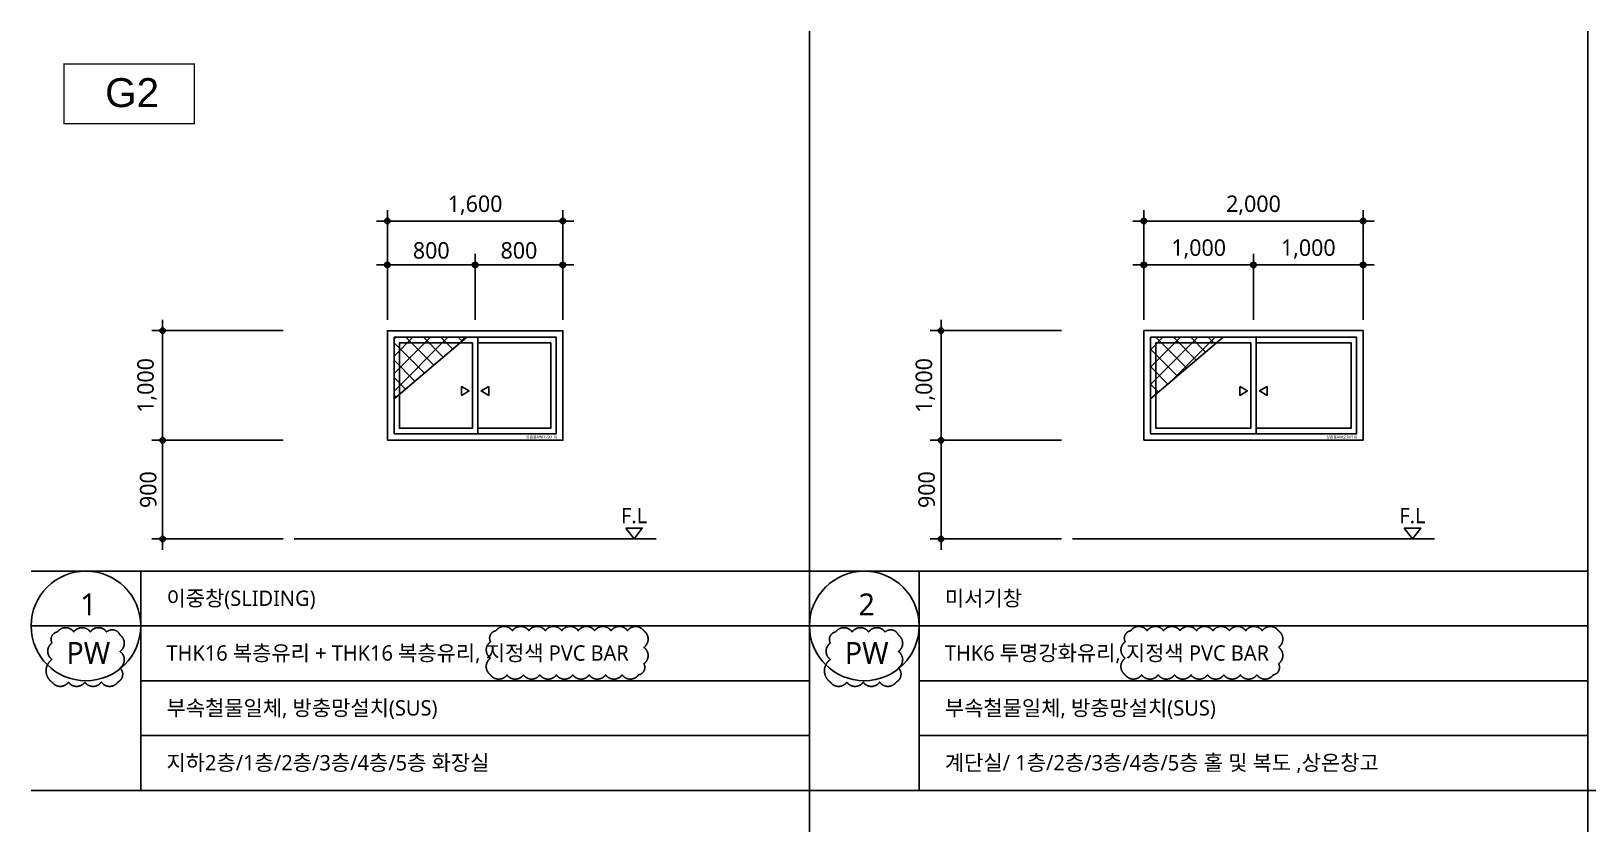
# Model space of a CAD drawing. Header units: millimetres. Extents: x 37653813 to 38677796, y 586285 to 874285.
# Drawn here: x 38516863 to 38531063, y 607304 to 614535 of the extents above; entities that cross this region are included whole.
import ezdxf
from ezdxf.enums import TextEntityAlignment as Align

# ---------------------------------------------------------------- set-up
doc = ezdxf.new("R2010")
doc.units = ezdxf.units.MM
doc.header["$LTSCALE"] = 1000
doc.header["$MEASUREMENT"] = 0
doc.header["$PDSIZE"] = -10
doc.linetypes.add('ACAD_ISO03W100', pattern=[30, 12, -18])
doc.linetypes.add('CEN', pattern=[62, 60, -1, 0, -1])
doc.layers.get('0').update_dxf_attribs({"linetype": 'CONTINUOUS'})
doc.layers.get('Defpoints').update_dxf_attribs({"color": 161, "linetype": 'CONTINUOUS'})
for name, color, linetype in [('___210319_친환경(ds)', 1, 'CONTINUOUS'), ('BOX', 6, 'CONTINUOUS'), ('center(창호)', 1, 'CEN'), ('dim0', 7, 'CONTINUOUS'), ('hatch', 8, 'CONTINUOUS'), ('SYM', 7, 'CONTINUOUS'), ('TEX', 3, 'CONTINUOUS'), ('TEXT', 3, 'CONTINUOUS'), ('txt', 3, 'CONTINUOUS'), ('VE변경사항적용-20220616', 10, 'CONTINUOUS'), ('WAL', 3, 'CONTINUOUS'), ('WID', 4, 'CONTINUOUS'), ('WIN-G', 252, 'CONTINUOUS')]:
    doc.layers.add(name, color=color, linetype=linetype)
doc.styles.add('ARIAL', font='arial.ttf')
doc.styles.add('나눔바른고딕', font='NanumBarunGothic.ttf')
doc.dimstyles.new('A1-100', dxfattribs={"dimtxt": 3, "dimasz": 1, "dimexe": 2, "dimexo": 2, "dimgap": 1, "dimtad": 1, "dimdec": 0, "dimzin": 12, "dimdsep": 46, "dimlunit": 6, "dimtxsty": '나눔바른고딕', "dimblk1": 'DIMDOT', "dimblk2": 'DIMDOT', "dimsah": 1, "dimcen": -1, "dimdle": 2, "dimclrd": 256, "dimclre": 256, "dimclrt": 3, "dimadec": 0, "dimazin": 0, "dimtfac": 1, "dimtdec": 0, "dimtix": 1, "dimtmove": 2, "dimatfit": 3, "dimldrblk": 'DIMDOT', "dimfxl": 1, "dimtvp": 1, "dimtolj": 1, "dimtzin": 12, "dimlwd": -1, "dimlwe": -1, "dimarcsym": 0})

# ---------------------------------------------------------------- blocks, each defined once
blk = doc.blocks.new('A$C1C70472D')
at = {"layer": '___210319_친환경(ds)', "const_width": 13.2}
blk.add_lwpolyline([(42350, 27950), (43538, 27950), (43538, 27407), (42350, 27407)], close=True, dxfattribs=at)
at = {"layer": '___210319_친환경(ds)', "style": 'ARIAL'}
blk.add_text('G2', height=264, dxfattribs=at).set_placement((42971, 27689), align=Align.MIDDLE_CENTER)
blk = doc.blocks.new('DIMDOT')
at = {"linetype": 'Continuous'}
for p, q in [((-2, 0), (2, 0)), ((0, -2), (0, 2))]:
    blk.add_line(p, q, dxfattribs=at)
for radius in [0.5, 0.25]:
    blk.add_circle((0, 0), radius, dxfattribs=at)
blk = doc.blocks.new('*D682')
at = {"layer": 'Defpoints', "color": 0, "transparency": 16777216}
for p in [(38518063, 611803), (38519263, 611803), (38519263, 610803)]:
    blk.add_point(p, dxfattribs=at)
at = {"layer": 'dim0', "transparency": 16777216}
for p, q in [((38519163, 611803), (38517963, 611803)), ((38518063, 610853), (38518063, 611753)), ((38519163, 610803), (38517963, 610803))]:
    blk.add_line(p, q, dxfattribs=at)
at = {"layer": 'dim0', "transparency": 16777216, "xscale": 50, "yscale": 50, "zscale": 50}
for p, rotation in [((38518063, 611803), 90), ((38518063, 610803), 270)]:
    blk.add_blockref('DIMDOT', p, dxfattribs=dict(at, rotation=rotation))
at = {"layer": 'dim0', "color": 3, "transparency": 16777216, "insert": (38517920, 611303), "char_height": 150, "attachment_point": 5, "rotation": 90, "style": '나눔바른고딕'}
blk.add_mtext('\\A1;1,000', dxfattribs=at)
blk = doc.blocks.new('*D683')
at = {"layer": 'Defpoints', "color": 0, "transparency": 16777216}
for p in [(38518063, 610803), (38519263, 610803), (38519263, 609903)]:
    blk.add_point(p, dxfattribs=at)
at = {"layer": 'dim0', "transparency": 16777216}
for p, q in [((38519163, 610803), (38517963, 610803)), ((38518063, 609953), (38518063, 610753)), ((38519163, 609903), (38517963, 609903))]:
    blk.add_line(p, q, dxfattribs=at)
at = {"layer": 'dim0', "transparency": 16777216, "xscale": 50, "yscale": 50, "zscale": 50}
for p, rotation in [((38518063, 610803), 90), ((38518063, 609903), 270)]:
    blk.add_blockref('DIMDOT', p, dxfattribs=dict(at, rotation=rotation))
at = {"layer": 'dim0', "color": 3, "transparency": 16777216, "insert": (38517932, 610353), "char_height": 150, "attachment_point": 5, "rotation": 90, "style": '나눔바른고딕'}
blk.add_mtext('\\A1;900', dxfattribs=at)
blk = doc.blocks.new('*D684')
at = {"layer": 'Defpoints', "color": 0, "transparency": 16777216}
for p in [(38520913, 612403), (38520113, 611803), (38520913, 611803)]:
    blk.add_point(p, dxfattribs=at)
at = {"layer": 'dim0', "transparency": 16777216}
for p, q in [((38520113, 611903), (38520113, 612503)), ((38520913, 611903), (38520913, 612503)), ((38520163, 612403), (38520863, 612403))]:
    blk.add_line(p, q, dxfattribs=at)
at = {"layer": 'dim0', "transparency": 16777216, "xscale": 50, "yscale": 50, "zscale": 50, "rotation": 180}
blk.add_blockref('DIMDOT', (38520113, 612403), dxfattribs=at)
at = {"layer": 'dim0', "transparency": 16777216, "xscale": 50, "yscale": 50, "zscale": 50}
blk.add_blockref('DIMDOT', (38520913, 612403), dxfattribs=at)
at = {"layer": 'dim0', "color": 3, "transparency": 16777216, "insert": (38520513, 612534), "char_height": 150, "attachment_point": 5, "style": '나눔바른고딕'}
blk.add_mtext('\\A1;800', dxfattribs=at)
blk = doc.blocks.new('*D685')
at = {"layer": 'Defpoints', "color": 0, "transparency": 16777216}
for p in [(38521713, 612803), (38520113, 611803), (38521713, 611803)]:
    blk.add_point(p, dxfattribs=at)
at = {"layer": 'dim0', "transparency": 16777216}
for p, q in [((38520113, 611903), (38520113, 612903)), ((38521713, 611903), (38521713, 612903)), ((38520163, 612803), (38521663, 612803))]:
    blk.add_line(p, q, dxfattribs=at)
at = {"layer": 'dim0', "transparency": 16777216, "xscale": 50, "yscale": 50, "zscale": 50, "rotation": 180}
blk.add_blockref('DIMDOT', (38520113, 612803), dxfattribs=at)
at = {"layer": 'dim0', "transparency": 16777216, "xscale": 50, "yscale": 50, "zscale": 50}
blk.add_blockref('DIMDOT', (38521713, 612803), dxfattribs=at)
at = {"layer": 'dim0', "color": 3, "transparency": 16777216, "insert": (38520913, 612947), "char_height": 150, "attachment_point": 5, "style": '나눔바른고딕'}
blk.add_mtext('\\A1;1,600', dxfattribs=at)
blk = doc.blocks.new('*D686')
at = {"layer": 'Defpoints', "color": 0, "transparency": 16777216}
for p in [(38521713, 612403), (38520913, 611803), (38521713, 611803)]:
    blk.add_point(p, dxfattribs=at)
at = {"layer": 'dim0', "transparency": 16777216}
for p, q in [((38520913, 611903), (38520913, 612503)), ((38521713, 611903), (38521713, 612503)), ((38520963, 612403), (38521663, 612403))]:
    blk.add_line(p, q, dxfattribs=at)
at = {"layer": 'dim0', "transparency": 16777216, "xscale": 50, "yscale": 50, "zscale": 50, "rotation": 180}
blk.add_blockref('DIMDOT', (38520913, 612403), dxfattribs=at)
at = {"layer": 'dim0', "transparency": 16777216, "xscale": 50, "yscale": 50, "zscale": 50}
blk.add_blockref('DIMDOT', (38521713, 612403), dxfattribs=at)
at = {"layer": 'dim0', "color": 3, "transparency": 16777216, "insert": (38521313, 612534), "char_height": 150, "attachment_point": 5, "style": '나눔바른고딕'}
blk.add_mtext('\\A1;800', dxfattribs=at)
blk = doc.blocks.new('1600x1000 AW')
at = {"ltscale": 1000}
blk.add_wipeout([(200, 0), (1800, 0), (1800, 1000), (200, 1000)], dxfattribs=at).dxf.layer = 'WID'
at = {"layer": 'WID', "ltscale": 1000}
blk.add_line((1025, 940), (1025, 60), dxfattribs=at)
for points in [[(200, 0), (1800, 0), (1800, 1000), (200, 1000)], [(260, 60), (1740, 60), (1740, 940), (260, 940)]]:
    blk.add_lwpolyline(points, close=True, dxfattribs=at)
at = {"layer": 'WIN-G'}
for points in [[(975, 890), (310, 890), (310, 110), (975, 110)], [(876, 490), (945, 450), (876, 410)], [(1124, 490), (1055, 450), (1124, 410)]]:
    blk.add_lwpolyline(points, close=True, dxfattribs=at)
blk.add_lwpolyline([(1025, 890), (1690, 890), (1690, 110), (1025, 110)], dxfattribs=at)
at = {"layer": 'Defpoints', "style": '나눔바른고딕'}
blk.add_text('상온용AW(1.6X1.0)', height=25, dxfattribs=at).set_placement((1464, 17))
blk = doc.blocks.new('AW(2.0X1.0)')
at = {"ltscale": 1000}
blk.add_wipeout([(887455, -28823), (889455, -28823), (889455, -27823), (887455, -27823)], dxfattribs=at).dxf.layer = 'WID'
at = {"layer": 'WID', "ltscale": 1000}
blk.add_line((888480, -27883), (888480, -28763), dxfattribs=at)
for points in [[(887455, -28823), (889455, -28823), (889455, -27823), (887455, -27823)], [(887515, -28763), (889395, -28763), (889395, -27883), (887515, -27883)]]:
    blk.add_lwpolyline(points, close=True, dxfattribs=at)
at = {"layer": 'WIN-G'}
for points in [[(888430, -27933), (887565, -27933), (887565, -28713), (888430, -28713)], [(888331, -28333), (888400, -28373), (888331, -28413)], [(888579, -28333), (888510, -28373), (888579, -28413)]]:
    blk.add_lwpolyline(points, close=True, dxfattribs=at)
blk.add_lwpolyline([(888480, -27933), (889345, -27933), (889345, -28713), (888480, -28713)], dxfattribs=at)
at = {"layer": 'Defpoints', "style": '나눔바른고딕'}
blk.add_text('상온용AW(2.0X1.0)', height=25, dxfattribs=at).set_placement((889119, -28806))
blk = doc.blocks.new('*D699')
at = {"layer": 'Defpoints', "color": 0, "transparency": 16777216}
for p in [(38525163, 611803), (38526363, 611803), (38526363, 610803)]:
    blk.add_point(p, dxfattribs=at)
at = {"layer": 'dim0', "transparency": 16777216}
for p, q in [((38526263, 611803), (38525063, 611803)), ((38525163, 610853), (38525163, 611753)), ((38526263, 610803), (38525063, 610803))]:
    blk.add_line(p, q, dxfattribs=at)
at = {"layer": 'dim0', "transparency": 16777216, "xscale": 50, "yscale": 50, "zscale": 50}
for p, rotation in [((38525163, 611803), 90), ((38525163, 610803), 270)]:
    blk.add_blockref('DIMDOT', p, dxfattribs=dict(at, rotation=rotation))
at = {"layer": 'dim0', "color": 3, "transparency": 16777216, "insert": (38525020, 611303), "char_height": 150, "attachment_point": 5, "rotation": 90, "style": '나눔바른고딕'}
blk.add_mtext('\\A1;1,000', dxfattribs=at)
blk = doc.blocks.new('*D700')
at = {"layer": 'Defpoints', "color": 0, "transparency": 16777216}
for p in [(38525163, 610803), (38526363, 610803), (38526363, 609903)]:
    blk.add_point(p, dxfattribs=at)
at = {"layer": 'dim0', "transparency": 16777216}
for p, q in [((38526263, 610803), (38525063, 610803)), ((38525163, 609953), (38525163, 610753)), ((38526263, 609903), (38525063, 609903))]:
    blk.add_line(p, q, dxfattribs=at)
at = {"layer": 'dim0', "transparency": 16777216, "xscale": 50, "yscale": 50, "zscale": 50}
for p, rotation in [((38525163, 610803), 90), ((38525163, 609903), 270)]:
    blk.add_blockref('DIMDOT', p, dxfattribs=dict(at, rotation=rotation))
at = {"layer": 'dim0', "color": 3, "transparency": 16777216, "insert": (38525032, 610353), "char_height": 150, "attachment_point": 5, "rotation": 90, "style": '나눔바른고딕'}
blk.add_mtext('\\A1;900', dxfattribs=at)
blk = doc.blocks.new('*D701')
at = {"layer": 'Defpoints', "color": 0, "transparency": 16777216}
for p in [(38528013, 612403), (38527013, 611803), (38528013, 611803)]:
    blk.add_point(p, dxfattribs=at)
at = {"layer": 'dim0', "transparency": 16777216}
for p, q in [((38527013, 611903), (38527013, 612503)), ((38528013, 611903), (38528013, 612503)), ((38527063, 612403), (38527963, 612403))]:
    blk.add_line(p, q, dxfattribs=at)
at = {"layer": 'dim0', "transparency": 16777216, "xscale": 50, "yscale": 50, "zscale": 50, "rotation": 180}
blk.add_blockref('DIMDOT', (38527013, 612403), dxfattribs=at)
at = {"layer": 'dim0', "transparency": 16777216, "xscale": 50, "yscale": 50, "zscale": 50}
blk.add_blockref('DIMDOT', (38528013, 612403), dxfattribs=at)
at = {"layer": 'dim0', "color": 3, "transparency": 16777216, "insert": (38527513, 612547), "char_height": 150, "attachment_point": 5, "style": '나눔바른고딕'}
blk.add_mtext('\\A1;1,000', dxfattribs=at)
blk = doc.blocks.new('*D702')
at = {"layer": 'Defpoints', "color": 0, "transparency": 16777216}
for p in [(38529013, 612803), (38527013, 611803), (38529013, 611803)]:
    blk.add_point(p, dxfattribs=at)
at = {"layer": 'dim0', "transparency": 16777216}
for p, q in [((38527013, 611903), (38527013, 612903)), ((38529013, 611903), (38529013, 612903)), ((38527063, 612803), (38528963, 612803))]:
    blk.add_line(p, q, dxfattribs=at)
at = {"layer": 'dim0', "transparency": 16777216, "xscale": 50, "yscale": 50, "zscale": 50, "rotation": 180}
blk.add_blockref('DIMDOT', (38527013, 612803), dxfattribs=at)
at = {"layer": 'dim0', "transparency": 16777216, "xscale": 50, "yscale": 50, "zscale": 50}
blk.add_blockref('DIMDOT', (38529013, 612803), dxfattribs=at)
at = {"layer": 'dim0', "color": 3, "transparency": 16777216, "insert": (38528013, 612947), "char_height": 150, "attachment_point": 5, "style": '나눔바른고딕'}
blk.add_mtext('\\A1;2,000', dxfattribs=at)
blk = doc.blocks.new('*D703')
at = {"layer": 'Defpoints', "color": 0, "transparency": 16777216}
for p in [(38529013, 612403), (38528013, 611803), (38529013, 611803)]:
    blk.add_point(p, dxfattribs=at)
at = {"layer": 'dim0', "transparency": 16777216}
for p, q in [((38528013, 611903), (38528013, 612503)), ((38529013, 611903), (38529013, 612503)), ((38528063, 612403), (38528963, 612403))]:
    blk.add_line(p, q, dxfattribs=at)
at = {"layer": 'dim0', "transparency": 16777216, "xscale": 50, "yscale": 50, "zscale": 50, "rotation": 180}
blk.add_blockref('DIMDOT', (38528013, 612403), dxfattribs=at)
at = {"layer": 'dim0', "transparency": 16777216, "xscale": 50, "yscale": 50, "zscale": 50}
blk.add_blockref('DIMDOT', (38529013, 612403), dxfattribs=at)
at = {"layer": 'dim0', "color": 3, "transparency": 16777216, "insert": (38528513, 612547), "char_height": 150, "attachment_point": 5, "style": '나눔바른고딕'}
blk.add_mtext('\\A1;1,000', dxfattribs=at)
blk = doc.blocks.new('A$C2DB153E7')
at = {"layer": 'hatch'}
h = blk.add_hatch(dxfattribs=at)
h.set_pattern_fill('_USER', color=252, scale=112.5, angle=45, double=1, pattern_type=0)
h.set_pattern_definition([(45, (-5906.34, -13786.88), (-79.5495, 79.5495), []), (135, (-5906.34, -13786.88), (-79.5495, -79.5495), [])])
h.paths.add_polyline_path([(663, 0), (0, -562), (0, 0)])
at = {"layer": 'hatch', "color": 252}
blk.add_lwpolyline([(663, 0), (0, -562), (0, 0)], close=True, dxfattribs=at)

msp = doc.modelspace()

# ---------------------------------------------------------------- linework, layer by layer
at = {"layer": 'BOX', "color": 3}
for p, q in [((38523963.4, 586835), (38523963.4, 614535)), ((38531063.4, 586835), (38531063.4, 614535)), ((38516863.4, 607610), (38552363.4, 607610))]:
    msp.add_line(p, q, dxfattribs=at)
at = {"layer": 'BOX'}
for p, q in [((38523963.4, 609610), (38516863.4, 609610)), ((38517863.4, 607610), (38517863.4, 609610)), ((38531063.4, 609610), (38523963.4, 609610)), ((38524963.4, 607610), (38524963.4, 609610))]:
    msp.add_line(p, q, dxfattribs=at)
at = {"layer": 'BOX', "color": 6}
for p, q in [((38517863.4, 609110), (38516863.4, 609110)), ((38524963.4, 609110), (38523963.4, 609110))]:
    msp.add_line(p, q, dxfattribs=at)
at = {"layer": 'BOX', "color": 5}
for p, q in [((38523963.4, 609110), (38517863.4, 609110)), ((38531063.4, 609110), (38524963.4, 609110)), ((38523963.4, 608610), (38517863.4, 608610)), ((38531063.4, 608610), (38524963.4, 608610)), ((38523963.4, 608110), (38517863.4, 608110)), ((38531063.4, 608110), (38524963.4, 608110))]:
    msp.add_line(p, q, dxfattribs=at)
at = {"layer": 'BOX', "color": 6}
for centre in [(38517363.4, 609110), (38524463.4, 609110)]:
    msp.add_circle(centre, 500, dxfattribs=at)
at = {"layer": 'center(창호)', "ltscale": 1000}
for p, q in [((38519263.4, 609902.8), (38522563.4, 609902.8)), ((38526363.4, 609902.8), (38529663.4, 609902.8))]:
    msp.add_line(p, q, dxfattribs=at)
at = {"layer": 'SYM'}
for points in [[(38522288.4, 610002.8), (38522438.4, 610002.8), (38522363.4, 609902.8), (38522288.4, 610002.8)], [(38529388.4, 610002.8), (38529538.4, 610002.8), (38529463.4, 609902.8), (38529388.4, 610002.8)]]:
    msp.add_lwpolyline(points, dxfattribs=at)
at = {"layer": 'VE변경사항적용-20220616', "linetype": 'ACAD_ISO03W100'}
for points in [[(38517053.7, 608597, 0.5205671), (38517203.7, 608597, 0.5205671), (38517353.7, 608597, 0.5205671), (38517503.7, 608597, 0.5205671), (38517653.7, 608597, 0.5205671), (38517674.2, 608726.5, 0.5205671), (38517674.2, 608876.5, 0.5205671), (38517674.2, 609026.5, 0.5205671), (38517552.6, 609054.8, 0.5205671), (38517402.6, 609054.8, 0.5205671), (38517252.6, 609054.8, 0.5205671), (38517102.6, 609054.8, 0.5205671), (38517053.7, 608953.7, 0.5205671), (38517053.7, 608803.7, 0.5205671)], [(38521053.9, 608663.4, 0.5205671), (38521203.9, 608663.4, 0.5205671), (38521353.9, 608663.4, 0.5205671), (38521503.9, 608663.4, 0.5205671), (38521653.9, 608663.4, 0.5205671), (38521803.9, 608663.4, 0.5205671), (38521953.9, 608663.4, 0.5205671), (38522103.9, 608663.4, 0.5205671), (38522253.9, 608663.4, 0.5205671), (38522403.9, 608663.4, 0.5205671), (38522452.4, 608764.9, 0.5205671), (38522452.4, 608914.9, 0.5205671), (38522452.4, 609064.9, 0.5205671), (38522303.5, 609066, 0.5205671), (38522153.5, 609066, 0.5205671), (38522003.5, 609066, 0.5205671), (38521853.5, 609066, 0.5205671), (38521703.5, 609066, 0.5205671), (38521553.5, 609066, 0.5205671), (38521403.5, 609066, 0.5205671), (38521253.5, 609066, 0.5205671), (38521103.5, 609066, 0.5205671), (38521053.9, 608965.6, 0.5205671), (38521053.9, 608815.6, 0.5205671)], [(38524153.7, 608597, 0.5205671), (38524303.7, 608597, 0.5205671), (38524453.7, 608597, 0.5205671), (38524603.7, 608597, 0.5205671), (38524753.7, 608597, 0.5205671), (38524774.2, 608726.5, 0.5205671), (38524774.2, 608876.5, 0.5205671), (38524774.2, 609026.5, 0.5205671), (38524652.6, 609054.8, 0.5205671), (38524502.6, 609054.8, 0.5205671), (38524352.6, 609054.8, 0.5205671), (38524202.6, 609054.8, 0.5205671), (38524153.7, 608953.7, 0.5205671), (38524153.7, 608803.7, 0.5205671)], [(38526843.5, 608663.4, 0.5205671), (38526993.5, 608663.4, 0.5205671), (38527143.5, 608663.4, 0.5205671), (38527293.5, 608663.4, 0.5205671), (38527443.5, 608663.4, 0.5205671), (38527593.5, 608663.4, 0.5205671), (38527743.5, 608663.4, 0.5205671), (38527893.5, 608663.4, 0.5205671), (38528043.5, 608663.4, 0.5205671), (38528193.5, 608663.4, 0.5205671), (38528242, 608764.9, 0.5205671), (38528242, 608914.9, 0.5205671), (38528242, 609064.9, 0.5205671), (38528093.1, 609066, 0.5205671), (38527943.1, 609066, 0.5205671), (38527793.1, 609066, 0.5205671), (38527643.1, 609066, 0.5205671), (38527493.1, 609066, 0.5205671), (38527343.1, 609066, 0.5205671), (38527193.1, 609066, 0.5205671), (38527043.1, 609066, 0.5205671), (38526893.1, 609066, 0.5205671), (38526843.5, 608965.6, 0.5205671), (38526843.5, 608815.6, 0.5205671)]]:
    msp.add_lwpolyline(points, format="xyb", close=True, dxfattribs=at)

# ---------------------------------------------------------------- block references
at = {"layer": 'WAL', "ltscale": 0.1}
msp.add_blockref('A$C1C70472D', (38474813.4, 586285), dxfattribs=at)

# ---------------------------------------------------------------- texts
at = {"layer": 'TEX', "color": 253, "style": '나눔바른고딕'}
for p in [(38522243.5, 610046.6), (38529343.5, 610046.6)]:
    msp.add_text('F.L', height=140, dxfattribs=at).set_placement(p)
at = {"layer": 'TEXT', "style": '나눔바른고딕'}
for s, p in [('이중창(SLIDING)', (38518098.2, 609362.1)), ('미서기창', (38525198.2, 609362.1)), ('THK16 복층유리 + THK16 복층유리, 지정색 PVC BAR', (38518098.2, 608862.7)), ('THK6 투명강화유리, 지정색 PVC BAR', (38525198.2, 608862.7)), ('부속철물일체, 방충망설치(SUS)', (38518098.2, 608362.1)), ('부속철물일체, 방충망설치(SUS)', (38525198.2, 608362.1)), ('지하2층/1층/2층/3층/4층/5층 화장실', (38518098.2, 607862.1)), ('계단실/ 1층/2층/3층/4층/5층 홀 및 복도 ,상온창고', (38525198.2, 607862.1))]:
    msp.add_text(s, height=140, dxfattribs=at).set_placement(p, align=Align.MIDDLE_LEFT)
at = {"layer": 'txt', "style": '나눔바른고딕'}
for s, p in [('1', (38517385.2, 609305.8)), ('2', (38524485.2, 609305.8)), ('PW', (38517385.2, 608863.7)), ('PW', (38524485.2, 608863.7))]:
    msp.add_text(s, height=200, dxfattribs=at).set_placement(p, align=Align.MIDDLE_CENTER)

# ---------------------------------------------------------------- dimensions: what is measured, and where the dimension line sits
at = {"layer": 'dim0'}
for base, p1, p2, picture, middle in [((38521713.4, 612802.8), (38520113.4, 611802.8), (38521713.4, 611802.8), '*D685', (38520913.4, 612946.7)), ((38520913.4, 612402.8), (38520113.4, 611802.8), (38520913.4, 611802.8), '*D684', (38520513.4, 612534.3)), ((38521713.4, 612402.8), (38520913.4, 611802.8), (38521713.4, 611802.8), '*D686', (38521313.4, 612534.3))]:
    dim = msp.add_linear_dim(base=base, p1=p1, p2=p2, dimstyle='A1-100', override={"dimscale": 50}, dxfattribs=at)
    dim.commit()
    dim.dimension.update_dxf_attribs({"geometry": picture, "text_midpoint": middle})
for base, p1, p2, picture, middle in [((38518063.4, 611802.8), (38519263.4, 610802.8), (38519263.4, 611802.8), '*D682', (38517919.6, 611302.8)), ((38525163.4, 611802.8), (38526363.4, 610802.8), (38526363.4, 611802.8), '*D699', (38525019.6, 611302.8)), ((38518063.4, 610802.8), (38519263.4, 609902.8), (38519263.4, 610802.8), '*D683', (38517931.8, 610352.8)), ((38525163.4, 610802.8), (38526363.4, 609902.8), (38526363.4, 610802.8), '*D700', (38525031.8, 610352.8))]:
    dim = msp.add_linear_dim(base=base, p1=p1, p2=p2, angle=90, dimstyle='A1-100', override={"dimscale": 50}, dxfattribs=at)
    dim.commit()
    dim.dimension.update_dxf_attribs({"geometry": picture, "text_midpoint": middle})

# ---------------------------------------------------------------- next in the draw order: block references
for name, p in [('1600x1000 AW', (38519913.4, 610802.8)), ('AW(2.0X1.0)', (37639558.4, 639626))]:
    msp.add_blockref(name, p)

# ---------------------------------------------------------------- next in the draw order: block references
at = {"ltscale": 0.1}
for p in [(38520173.4, 611742.8), (38527073.4, 611742.8)]:
    msp.add_blockref('A$C2DB153E7', p, dxfattribs=at)

# ---------------------------------------------------------------- next in the draw order: dimensions: what is measured, and where the dimension line sits
at = {"layer": 'dim0'}
for base, p1, p2, picture, middle in [((38529013.4, 612802.8), (38527013.4, 611802.8), (38529013.4, 611802.8), '*D702', (38528013.4, 612946.6)), ((38528013.4, 612402.8), (38527013.4, 611802.8), (38528013.4, 611802.8), '*D701', (38527513.4, 612546.6)), ((38529013.4, 612402.8), (38528013.4, 611802.8), (38529013.4, 611802.8), '*D703', (38528513.4, 612546.6))]:
    dim = msp.add_linear_dim(base=base, p1=p1, p2=p2, dimstyle='A1-100', override={"dimscale": 50}, dxfattribs=at)
    dim.commit()
    dim.dimension.update_dxf_attribs({"geometry": picture, "text_midpoint": middle})

doc.saveas('drawing.dxf')
